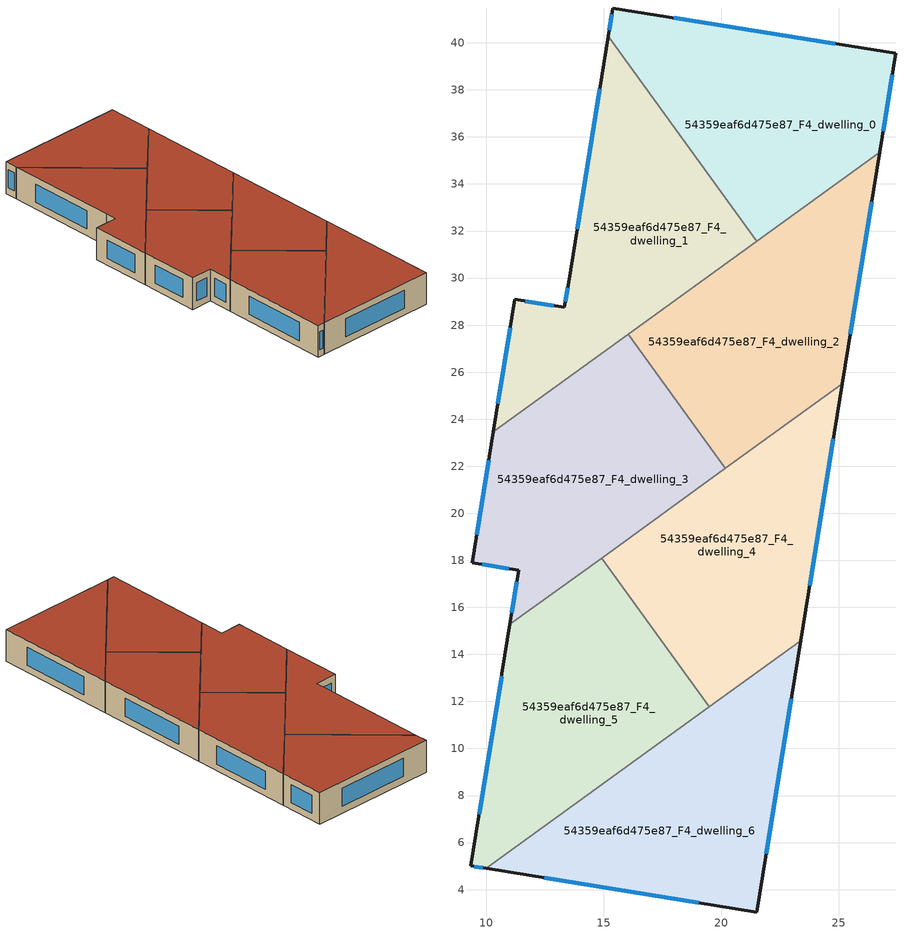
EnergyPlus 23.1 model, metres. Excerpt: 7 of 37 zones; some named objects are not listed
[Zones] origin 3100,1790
54359eaf6d475e87_F4_dwelling_0
 floor to 54359eaf6d475e87_F3_dwelling_0 (EU_floor_Construction): 27.42,39.55 26.74,35.35 21.51,31.56 15.2,40.28 15.4,41.48 z12
 wall outside (EU_wall_Construction): 26.74,35.35 27.42,39.55 15.4,41.48 15.2,40.28 z12:15
 wall to 54359eaf6d475e87_F4_dwelling_1 (EU_wall_Construction): 15.2,40.28 21.51,31.56 z12:15
 wall to 54359eaf6d475e87_F4_dwelling_2 (EU_wall_Construction): 21.51,31.56 26.74,35.35 z12:15
 window (EU_Window_Construction): 26.88,36.25 27.27,38.65 / 15.36,41.22 15.24,40.54 / 24.84,39.96 17.97,41.07 z12.64:14.36
 roof outside (EU_roof_Construction): 26.74,35.35 27.42,39.55 15.4,41.48 15.2,40.28 21.51,31.56 z15
54359eaf6d475e87_F4_dwelling_1
 floor to 54359eaf6d475e87_F3_dwelling_1 (EU_floor_Construction): 15.2,40.28 21.51,31.56 10.31,23.46 11.22,29.09 13.33,28.76 13.51,29.83 z12
 wall outside (EU_wall_Construction): 15.2,40.28 13.51,29.83 13.33,28.76 11.22,29.09 10.31,23.46 z12:15
 wall to 54359eaf6d475e87_F4_dwelling_3 (EU_wall_Construction): 10.31,23.46 16.05,27.61 z12:15
 wall to 54359eaf6d475e87_F4_dwelling_2 (EU_wall_Construction): 16.05,27.61 21.51,31.56 z12:15
 window (EU_Window_Construction): 11.03,27.89 10.51,24.66 / 12.88,28.83 11.68,29.02 / 13.47,29.6 13.37,28.99 / 14.84,38.04 13.87,32.06 z12.64:14.36
 roof outside (EU_roof_Construction): 21.51,31.56 15.2,40.28 13.51,29.83 13.33,28.76 11.22,29.09 10.31,23.46 z15
54359eaf6d475e87_F4_dwelling_2
 floor to 54359eaf6d475e87_F3_dwelling_2 (EU_floor_Construction): 26.74,35.35 25.14,25.5 20.18,21.91 16.05,27.61 z12
 wall outside (EU_wall_Construction): 25.14,25.5 26.74,35.35 z12:15
 wall to 54359eaf6d475e87_F4_dwelling_3 (EU_wall_Construction): 16.05,27.61 20.18,21.91 z12:15
 wall to 54359eaf6d475e87_F4_dwelling_4 (EU_wall_Construction): 20.18,21.91 25.14,25.5 z12:15
 window (EU_Window_Construction): 25.49,27.61 26.4,33.24 z12.64:14.36
 roof outside (EU_roof_Construction): 25.14,25.5 26.74,35.35 16.05,27.61 20.18,21.91 z15
54359eaf6d475e87_F4_dwelling_3
 floor to 54359eaf6d475e87_F3_dwelling_3 (EU_floor_Construction): 16.05,27.61 20.18,21.91 11.02,15.27 11.39,17.58 9.41,17.89 10.31,23.46 z12
 wall outside (EU_wall_Construction): 10.31,23.46 9.41,17.89 11.39,17.58 11.02,15.27 z12:15
 wall to 54359eaf6d475e87_F4_dwelling_5 (EU_wall_Construction): 11.02,15.27 14.92,18.1 z12:15
 wall to 54359eaf6d475e87_F4_dwelling_4 (EU_wall_Construction): 14.92,18.1 20.18,21.91 z12:15
 window (EU_Window_Construction): 10.12,22.26 9.61,19.08 / 11.31,17.09 11.1,15.77 / 9.84,17.82 10.97,17.65 z12.64:14.36
 roof outside (EU_roof_Construction): 20.18,21.91 16.05,27.61 10.31,23.46 9.41,17.89 11.39,17.58 11.02,15.27 z15
54359eaf6d475e87_F4_dwelling_4
 floor to 54359eaf6d475e87_F3_dwelling_4 (EU_floor_Construction): 25.14,25.5 23.38,14.58 19.5,11.77 14.92,18.1 z12
 wall outside (EU_wall_Construction): 23.38,14.58 25.14,25.5 z12:15
 wall to 54359eaf6d475e87_F4_dwelling_5 (EU_wall_Construction): 14.92,18.1 19.5,11.77 z12:15
 wall to 54359eaf6d475e87_F4_dwelling_6 (EU_wall_Construction): 19.5,11.77 23.38,14.58 z12:15
 window (EU_Window_Construction): 23.75,16.92 24.77,23.16 z12.64:14.36
 roof outside (EU_roof_Construction): 23.38,14.58 25.14,25.5 14.92,18.1 19.5,11.77 z15
54359eaf6d475e87_F4_dwelling_5
 floor to 54359eaf6d475e87_F3_dwelling_5 (EU_floor_Construction): 14.92,18.1 19.5,11.77 10.01,4.9 9.35,5 11.02,15.27 z12
 wall outside (EU_wall_Construction): 11.02,15.27 9.35,5 10.01,4.9 z12:15
 wall to 54359eaf6d475e87_F4_dwelling_6 (EU_wall_Construction): 10.01,4.9 19.5,11.77 z12:15
 window (EU_Window_Construction): 9.49,4.98 9.87,4.92 / 10.66,13.07 9.71,7.2 z12.64:14.36
 roof outside (EU_roof_Construction): 19.5,11.77 14.92,18.1 11.02,15.27 9.35,5 10.01,4.9 z15
54359eaf6d475e87_F4_dwelling_6
 floor to 54359eaf6d475e87_F3_dwelling_6 (EU_floor_Construction): 23.38,14.58 21.51,3.05 10.01,4.9 z12
 wall outside (EU_wall_Construction): 10.01,4.9 21.51,3.05 23.38,14.58 z12:15
 window (EU_Window_Construction): 21.91,5.52 22.98,12.11 / 12.47,4.5 19.05,3.44 z12.64:14.36
 roof outside (EU_roof_Construction): 21.51,3.05 23.38,14.58 10.01,4.9 z15
[Building]
EU S2 Campaign: North Axis=0; Terrain=City; Solar Distribution=FullExterior
[Site:Location]
Yerevan-Zvartnots.Intl.AP: Latitude=40.15; Longitude=44.383; Time Zone=4; Elevation=854
[SizingPeriod:WeatherFileDays]
AnnualSizingPeriod: Begin Month=1; Begin Day of Month=1; End Month=12; End Day of Month=31; Day of Week for Start Day=Monday; Use Weather File Daylight Saving Period=No; Use Weather File Rain and Snow Indicators=No
[MATERIAL]
EU_InternalMass_Material: Roughness=MediumRough; Thickness=0.1; Conductivity=1; Density=1800; Specific Heat=900; Thermal Absorptance=0.9; Solar Absorptance=0.7; Visible Absorptance=0.7
[MATERIAL:NOMASS] Roughness=MediumRough; Thermal Absorptance=0.9; Solar Absorptance=0.7; Visible Absorptance=0.7
Name | Thermal Resistance
EU_wall_NoMass | 1.05043
EU_roof_NoMass | 1.45357
EU_floor_NoMass | 0.478065
[WINDOWMATERIAL:SIMPLEGLAZINGSYSTEM]
EU_Window_SimpleGlazing: UFactor=2.5566; Solar Heat Gain Coefficient=0.75; Visible Transmittance=0.75
[CONSTRUCTION]
EU_wall_Construction: EU_wall_NoMass
EU_roof_Construction: EU_roof_NoMass
EU_floor_Construction: EU_floor_NoMass
EU_Window_Construction: EU_Window_SimpleGlazing
EU_InternalMass_Construction: EU_InternalMass_Material
[ZONE] Type=1; Multiplier=1; Ceiling Height=autocalculate; Floor Area=autocalculate; Part of Total Floor Area=Yes
Name | Volume
54359eaf6d475e87_F4_dwelling_0 | 204.084
54359eaf6d475e87_F4_dwelling_1 | 204.071
54359eaf6d475e87_F4_dwelling_2 | 204.078
54359eaf6d475e87_F4_dwelling_3 | 204.077
54359eaf6d475e87_F4_dwelling_4 | 204.075
54359eaf6d475e87_F4_dwelling_5 | 204.072
54359eaf6d475e87_F4_dwelling_6 | 204.074
[INTERNALMASS] Construction=EU_InternalMass_Construction
Name | Zone or ZoneList | Surface Area
54359eaf6d475e87_F4_dwelling_0_EU_InternalMass | 54359eaf6d475e87_F4_dwelling_0 | 68.0282
54359eaf6d475e87_F4_dwelling_1_EU_InternalMass | 54359eaf6d475e87_F4_dwelling_1 | 68.0245
54359eaf6d475e87_F4_dwelling_2_EU_InternalMass | 54359eaf6d475e87_F4_dwelling_2 | 68.0275
54359eaf6d475e87_F4_dwelling_3_EU_InternalMass | 54359eaf6d475e87_F4_dwelling_3 | 68.0264
54359eaf6d475e87_F4_dwelling_4_EU_InternalMass | 54359eaf6d475e87_F4_dwelling_4 | 68.0255
54359eaf6d475e87_F4_dwelling_5_EU_InternalMass | 54359eaf6d475e87_F4_dwelling_5 | 68.0261
54359eaf6d475e87_F4_dwelling_6_EU_InternalMass | 54359eaf6d475e87_F4_dwelling_6 | 68.0245
[OTHEREQUIPMENT] Fuel Type=Electricity; Design Level Calculation Method=Watts/Area; Power per Zone Floor Area=1; Fraction Latent=0; Fraction Radiant=0; Fraction Lost=0; Carbon Dioxide Generation Rate=0; EndUse Subcategory=EU_Step8_InternalGains
Name | Zone or ZoneList or Space or SpaceList | Schedule
EU_Step8_InternalGain_54359eaf6d475e87_F4_dwelling_0_f000 | 54359eaf6d475e87_F4_dwelling_0 | EU_Step8_GainSchedule_54359eaf6d475e87_F4_dwelling_0_f000
EU_Step8_InternalGain_54359eaf6d475e87_F4_dwelling_1_f000 | 54359eaf6d475e87_F4_dwelling_1 | EU_Step8_GainSchedule_54359eaf6d475e87_F4_dwelling_1_f000
EU_Step8_InternalGain_54359eaf6d475e87_F4_dwelling_2_f000 | 54359eaf6d475e87_F4_dwelling_2 | EU_Step8_GainSchedule_54359eaf6d475e87_F4_dwelling_2_f000
EU_Step8_InternalGain_54359eaf6d475e87_F4_dwelling_3_f000 | 54359eaf6d475e87_F4_dwelling_3 | EU_Step8_GainSchedule_54359eaf6d475e87_F4_dwelling_3_f000
EU_Step8_InternalGain_54359eaf6d475e87_F4_dwelling_4_f000 | 54359eaf6d475e87_F4_dwelling_4 | EU_Step8_GainSchedule_54359eaf6d475e87_F4_dwelling_4_f000
EU_Step8_InternalGain_54359eaf6d475e87_F4_dwelling_5_f000 | 54359eaf6d475e87_F4_dwelling_5 | EU_Step8_GainSchedule_54359eaf6d475e87_F4_dwelling_5_f000
EU_Step8_InternalGain_54359eaf6d475e87_F4_dwelling_6_f000 | 54359eaf6d475e87_F4_dwelling_6 | EU_Step8_GainSchedule_54359eaf6d475e87_F4_dwelling_6_f000
[ZONEVENTILATION:DESIGNFLOWRATE] Schedule=EU_AlwaysOn; Design Flow Rate Calculation Method=AirChanges/Hour; Air Changes per Hour=0.557805; Ventilation Type=Natural; Fan Pressure Rise=0; Fan Total Efficiency=1; Constant Term Coefficient=1; Temperature Term Coefficient=0; Velocity Term Coefficient=0; Velocity Squared Term Coefficient=0; Minimum Indoor Temperature=-100; Maximum Indoor Temperature=100; Delta Temperature=-100; Minimum Outdoor Temperature=-100; Maximum Outdoor Temperature=100; Maximum Wind Speed=40
Name | Zone or ZoneList or Space or SpaceList
EU_ConstantAir_54359eaf6d475e87_F4_dwelling_0 | 54359eaf6d475e87_F4_dwelling_0
EU_ConstantAir_54359eaf6d475e87_F4_dwelling_1 | 54359eaf6d475e87_F4_dwelling_1
EU_ConstantAir_54359eaf6d475e87_F4_dwelling_2 | 54359eaf6d475e87_F4_dwelling_2
EU_ConstantAir_54359eaf6d475e87_F4_dwelling_3 | 54359eaf6d475e87_F4_dwelling_3
EU_ConstantAir_54359eaf6d475e87_F4_dwelling_4 | 54359eaf6d475e87_F4_dwelling_4
EU_ConstantAir_54359eaf6d475e87_F4_dwelling_5 | 54359eaf6d475e87_F4_dwelling_5
EU_ConstantAir_54359eaf6d475e87_F4_dwelling_6 | 54359eaf6d475e87_F4_dwelling_6
[HVACTEMPLATE:ZONE:IDEALLOADSAIRSYSTEM] System Availability Schedule=EU_AlwaysOn; Maximum Heating Supply Air Temperature=50; Minimum Cooling Supply Air Temperature=13; Maximum Heating Supply Air Humidity Ratio=0.0156; Minimum Cooling Supply Air Humidity Ratio=0.0077; Heating Limit=NoLimit; Cooling Limit=NoLimit; Heating Availability Schedule=EU_AlwaysOn; Cooling Availability Schedule=EU_CoolingOff; Dehumidification Control Type=ConstantSensibleHeatRatio; Cooling Sensible Heat Ratio=0.7; Dehumidification Setpoint=60; Humidification Control Type=None; Humidification Setpoint=30; Outdoor Air Method=None; Outdoor Air Flow Rate per Person=0.00944; Outdoor Air Flow Rate per Zone Floor Area=0; Outdoor Air Flow Rate per Zone=0; Demand Controlled Ventilation Type=None; Outdoor Air Economizer Type=NoEconomizer; Heat Recovery Type=None; Sensible Heat Recovery Effectiveness=0.7; Latent Heat Recovery Effectiveness=0.65
Name | Template Thermostat
54359eaf6d475e87_F4_dwelling_0 | EU_HeatOnly_54359eaf6d475e87_F4_dwelling_0
54359eaf6d475e87_F4_dwelling_1 | EU_HeatOnly_54359eaf6d475e87_F4_dwelling_1
54359eaf6d475e87_F4_dwelling_2 | EU_HeatOnly_54359eaf6d475e87_F4_dwelling_2
54359eaf6d475e87_F4_dwelling_3 | EU_HeatOnly_54359eaf6d475e87_F4_dwelling_3
54359eaf6d475e87_F4_dwelling_4 | EU_HeatOnly_54359eaf6d475e87_F4_dwelling_4
54359eaf6d475e87_F4_dwelling_5 | EU_HeatOnly_54359eaf6d475e87_F4_dwelling_5
54359eaf6d475e87_F4_dwelling_6 | EU_HeatOnly_54359eaf6d475e87_F4_dwelling_6
[SIZING:ZONE] Zone Cooling Design Supply Air Temperature Input Method=SupplyAirTemperature; Zone Cooling Design Supply Air Temperature=13; Zone Heating Design Supply Air Temperature Input Method=SupplyAirTemperature; Zone Heating Design Supply Air Temperature=50; Zone Cooling Design Supply Air Humidity Ratio=0.008; Zone Heating Design Supply Air Humidity Ratio=0.008; Cooling Design Air Flow Method=DesignDay; Cooling Design Air Flow Rate=0; Cooling Minimum Air Flow per Zone Floor Area=0.000762; Cooling Minimum Air Flow=0; Cooling Minimum Air Flow Fraction=0.2; Heating Design Air Flow Method=DesignDay; Heating Design Air Flow Rate=0; Heating Maximum Air Flow per Zone Floor Area=0.002032; Heating Maximum Air Flow=0.141576; Heating Maximum Air Flow Fraction=0.3; Account for Dedicated Outdoor Air System=No; Dedicated Outdoor Air System Control Strategy=NeutralSupplyAir; Dedicated Outdoor Air Low Setpoint Temperature for Design=autosize; Dedicated Outdoor Air High Setpoint Temperature for Design=autosize; Zone Load Sizing Method=Sensible Load Only No Latent Load; Zone Latent Cooling Design Supply Air Humidity Ratio Input Method=HumidityRatioDifference; Zone Cooling Design Supply Air Humidity Ratio Difference=0.005; Zone Latent Heating Design Supply Air Humidity Ratio Input Method=HumidityRatioDifference; Zone Humidification Design Supply Air Humidity Ratio Difference=0.005
54359eaf6d475e87_F4_dwelling_0; 54359eaf6d475e87_F4_dwelling_1; 54359eaf6d475e87_F4_dwelling_2; 54359eaf6d475e87_F4_dwelling_3; 54359eaf6d475e87_F4_dwelling_4; 54359eaf6d475e87_F4_dwelling_5; 54359eaf6d475e87_F4_dwelling_6
[SCHEDULE:CONSTANT]
Name | Hourly Value
EU_AlwaysOn | 1
EU_CoolingOff | 0
[SCHEDULE:FILE] Column Number=1; Rows to Skip at Top=0; Number of Hours of Data=8760; Column Separator=Comma; Interpolate to Timestep=No; Minutes per Item=60; Adjust Schedule for Daylight Savings=Yes
Name | File
EU_Step8_GainSchedule_54359eaf6d475e87_F4_dwelling_0_f000 | ../../schedules/54359eaf6d475e87/54359eaf6d475e87_F4_dwelling_0_f000_gain.csv
EU_Step8_GainSchedule_54359eaf6d475e87_F4_dwelling_1_f000 | ../../schedules/54359eaf6d475e87/54359eaf6d475e87_F4_dwelling_1_f000_gain.csv
EU_Step8_GainSchedule_54359eaf6d475e87_F4_dwelling_2_f000 | ../../schedules/54359eaf6d475e87/54359eaf6d475e87_F4_dwelling_2_f000_gain.csv
EU_Step8_GainSchedule_54359eaf6d475e87_F4_dwelling_3_f000 | ../../schedules/54359eaf6d475e87/54359eaf6d475e87_F4_dwelling_3_f000_gain.csv
EU_Step8_GainSchedule_54359eaf6d475e87_F4_dwelling_4_f000 | ../../schedules/54359eaf6d475e87/54359eaf6d475e87_F4_dwelling_4_f000_gain.csv
EU_Step8_GainSchedule_54359eaf6d475e87_F4_dwelling_5_f000 | ../../schedules/54359eaf6d475e87/54359eaf6d475e87_F4_dwelling_5_f000_gain.csv
EU_Step8_GainSchedule_54359eaf6d475e87_F4_dwelling_6_f000 | ../../schedules/54359eaf6d475e87/54359eaf6d475e87_F4_dwelling_6_f000_gain.csv
